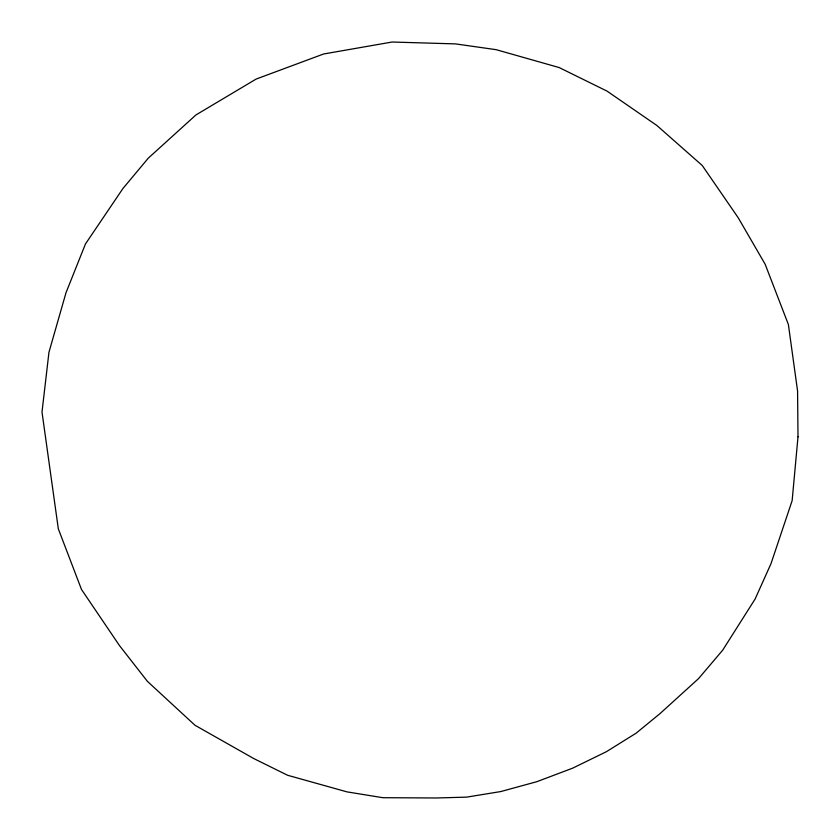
<?xml version="1.0" encoding="UTF-8"?>
<svg xmlns="http://www.w3.org/2000/svg" width="840" height="840" viewBox="0 0 840 840"><rect width="100%" height="100%" fill="white"/><g stroke="black" fill="none" stroke-linecap="round" stroke-linejoin="round"><path stroke-width="1.26" d="M798 436.874L792.141 500.651L770.994 563.692L755.066 599.099L722.683 650.171L698.586 678.573L660.02 713.591L636.153 733.152L606.438 751.674L572.691 768.149L536.823 781.694L500.798 791.553L466.662 797.129L436.411 797.979L382.809 797.696L346.952 791.868L287.574 775.257L253.68 758.51L195.006 725.277L147.389 681.335L119.48 645.582L81.501 589.481L58.317 528.822L42 412.062L48.962 352.223L66.003 292.73L85.47 243.947L122.924 188.517L148.291 158.151L195.941 114.944L256.137 79.065L323.61 53.991L392.144 42.021L455.543 43.901L496.146 49.676L559.178 67.567L607.047 91.119L656.849 125.465L702.25 165.491L738.224 217.77L765.146 264.222L788.382 324.502L797.58 391.031L798 436.874"/></g></svg>
